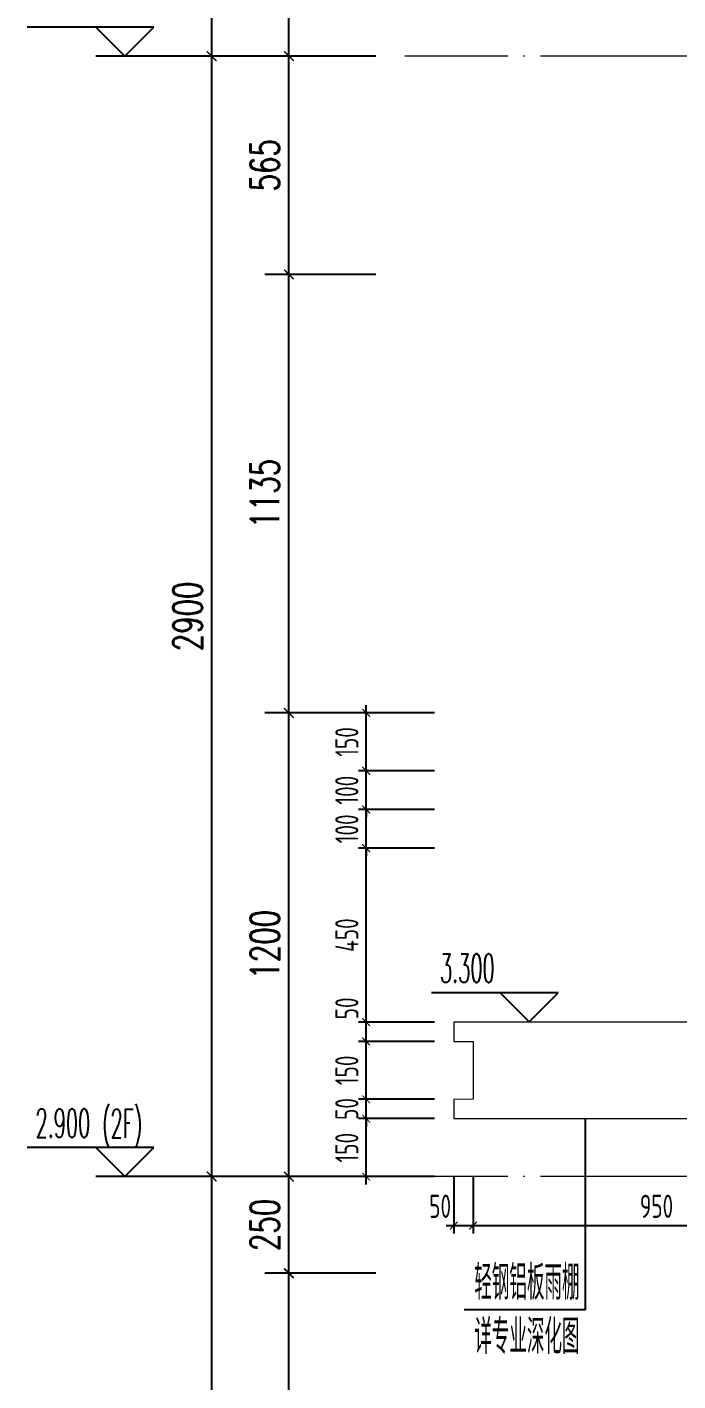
# Model space of a CAD drawing. Extents: x -1307975 to -76406, y -96289 to 379359.
# Drawn here: x -521493 to -519808, y 260552 to 264056 of the extents above; entities that cross this region are included whole.
import ezdxf

# ---------------------------------------------------------------- set-up
doc = ezdxf.new("R2010")
doc.units = 0
doc.header["$LTSCALE"] = 1000
doc.linetypes.add('DOTE', pattern=[2.42, 2, -0.2, 0.02, -0.2])
doc.layers.get('0').update_dxf_attribs({"linetype": 'CONTINUOUS'})
doc.layers.get('DEFPOINTS').update_dxf_attribs({"linetype": 'CONTINUOUS'})
for name, color, linetype in [('DIM', 2, 'CONTINUOUS'), ('DIM_ELEV', 3, 'CONTINUOUS'), ('DIM_IDEN', 67, 'CONTINUOUS'), ('PUB_DIM', 3, 'CONTINUOUS'), ('PUB_TEXT', 2, 'CONTINUOUS')]:
    doc.layers.add(name, color=color, linetype=linetype)
doc.layers.add('DOTE', color=19, linetype='DOTE', lineweight=9)
doc.layers.add('立面-普通轮廓', color=7, linetype='CONTINUOUS', lineweight=18)
doc.styles.add('_TCH_DIM', font='SIMPLEX.shx', dxfattribs={"width": 0.7, "bigfont": 'GBCBIG.shx'})
doc.styles.add('_TCH_DIM_T3', font='SIMPLEX', dxfattribs={"width": 0.705882, "bigfont": 'GBCBIG'})
doc.styles.add('DIM_FONT_T3', font='SIMPLEX', dxfattribs={"width": 0.705882, "bigfont": 'GBCBIG'})
doc.styles.add('TSSD_DIMENSION', font='Tssdeng.shx', dxfattribs={"width": 0.7, "bigfont": 'tssdchn.shx'})
doc.dimstyles.new('_TCH_ARCH&&25', dxfattribs={"dimtxt": 74.375, "dimasz": 25, "dimexe": 62.5, "dimexo": 75, "dimgap": 25, "dimtad": 1, "dimdec": 0, "dimzin": 0, "dimdsep": 46, "dimtxsty": '_TCH_DIM_T3', "dimblk": 'ARCHTICK', "dimcen": 0.09, "dimclrt": 7, "dimazin": 0, "dimtfac": 1, "dimtdec": 0, "dimtix": 1, "dimtmove": 2, "dimatfit": 3, "dimldrblk": 'ARCHTICK', "dimfxl": 1, "dimtolj": 1, "dimtzin": 0, "dimarcsym": 0})
doc.dimstyles.new('TSSD_20_20', dxfattribs={"dimtxt": 60, "dimasz": 20, "dimexe": 20, "dimexo": 50, "dimgap": 20, "dimtad": 1, "dimdec": 0, "dimzin": 0, "dimdsep": 46, "dimtxsty": 'TSSD_DIMENSION', "dimblk": 'ARCHTICK', "dimblk1": 'ARCHTICK', "dimblk2": 'ARCHTICK', "dimcen": 0, "dimdle": 20, "dimclrt": 7, "dimadec": 0, "dimazin": 0, "dimtfac": 1, "dimtdec": 0, "dimtix": 1, "dimtmove": 2, "dimatfit": 3, "dimfxl": 1, "dimtolj": 1, "dimtzin": 0, "dimarcsym": 0})

# ---------------------------------------------------------------- blocks, each defined once
blk = doc.blocks.new('_ArchTick')
at = {"color": 0, "linetype": 'ByBlock', "const_width": 0.15}
blk.add_lwpolyline([(-0.5, -0.5), (0.5, 0.5)], dxfattribs=at)
blk = doc.blocks.new('*D2662')
at = {"layer": 'DEFPOINTS', "color": 0, "transparency": 16777216}
for p in [(-520388.2, 261130.6), (-520338.2, 261130.6), (-520338.2, 260953.9)]:
    blk.add_point(p, dxfattribs=at)
at = {"layer": 'DIM', "color": 0, "lineweight": -2, "transparency": 16777216}
for p, q in [((-520388.2, 261080.6), (-520388.2, 260933.9)), ((-520338.2, 261080.6), (-520338.2, 260933.9)), ((-520408.2, 260953.9), (-520318.2, 260953.9))]:
    blk.add_line(p, q, dxfattribs=at)
at = {"layer": 'DIM', "color": 0, "lineweight": -2, "transparency": 16777216, "xscale": 20, "yscale": 20, "zscale": 20}
for p, rotation in [((-520388.2, 260953.9), 180.0082805803449), ((-520338.2, 260953.9), 0.008280580344901943)]:
    blk.add_blockref('_ArchTick', p, dxfattribs=dict(at, rotation=rotation))
at = {"layer": 'DIM', "color": 7, "transparency": 16777216, "insert": (-520423.6, 261003.9), "char_height": 60, "attachment_point": 5, "rotation": 0.0083, "style": 'TSSD_DIMENSION'}
blk.add_mtext('\\A1;50', dxfattribs=at)
blk = doc.blocks.new('*D2663')
at = {"layer": 'DEFPOINTS', "color": 0, "transparency": 16777216}
for p in [(-520338.2, 261130.6), (-519388.2, 261130.7), (-519388.2, 260954)]:
    blk.add_point(p, dxfattribs=at)
at = {"layer": 'DIM', "color": 0, "lineweight": -2, "transparency": 16777216}
for p, q in [((-520338.2, 261080.6), (-520338.2, 260933.9)), ((-519388.2, 261080.7), (-519388.2, 260934)), ((-520358.2, 260953.9), (-519368.2, 260954))]:
    blk.add_line(p, q, dxfattribs=at)
at = {"layer": 'DIM', "color": 0, "lineweight": -2, "transparency": 16777216, "xscale": 20, "yscale": 20, "zscale": 20}
for p, rotation in [((-520338.2, 260953.9), 180.008280580344), ((-519388.2, 260954), 0.008280580343985943)]:
    blk.add_blockref('_ArchTick', p, dxfattribs=dict(at, rotation=rotation))
at = {"layer": 'DIM', "color": 7, "transparency": 16777216, "insert": (-519863.2, 261004), "char_height": 60, "attachment_point": 5, "rotation": 0.0083, "style": 'TSSD_DIMENSION'}
blk.add_mtext('\\A1;950', dxfattribs=at)
blk = doc.blocks.new('*D2670')
at = {"layer": 'DEFPOINTS', "color": 0, "transparency": 16777216}
for p in [(-520615.2, 261230.8), (-520388.2, 261230.8), (-520388.2, 261080.7)]:
    blk.add_point(p, dxfattribs=at)
at = {"layer": 'DIM', "color": 0, "lineweight": -2, "transparency": 16777216}
for p, q in [((-520615.2, 261060.7), (-520615.2, 261250.8)), ((-520438.2, 261230.8), (-520635.2, 261230.8)), ((-520438.2, 261080.7), (-520635.2, 261080.7))]:
    blk.add_line(p, q, dxfattribs=at)
at = {"layer": 'DIM', "color": 0, "lineweight": -2, "transparency": 16777216, "xscale": 20, "yscale": 20, "zscale": 20}
for p, rotation in [((-520615.2, 261230.8), 90), ((-520615.2, 261080.7), 270)]:
    blk.add_blockref('_ArchTick', p, dxfattribs=dict(at, rotation=rotation))
at = {"layer": 'DIM', "color": 7, "transparency": 16777216, "insert": (-520665.2, 261155.7), "char_height": 60, "attachment_point": 5, "rotation": 90, "style": 'TSSD_DIMENSION'}
blk.add_mtext('\\A1;150', dxfattribs=at)
blk = doc.blocks.new('*D2671')
at = {"layer": 'DEFPOINTS', "color": 0, "transparency": 16777216}
for p in [(-520615.2, 261280.8), (-520388.2, 261280.8), (-520388.2, 261230.8)]:
    blk.add_point(p, dxfattribs=at)
at = {"layer": 'DIM', "color": 0, "lineweight": -2, "transparency": 16777216}
for p, q in [((-520615.2, 261280.8), (-520615.2, 261300.8)), ((-520438.2, 261280.8), (-520635.2, 261280.8)), ((-520615.2, 261230.8), (-520615.2, 261280.8)), ((-520438.2, 261230.8), (-520635.2, 261230.8)), ((-520615.2, 261230.8), (-520615.2, 261210.8))]:
    blk.add_line(p, q, dxfattribs=at)
at = {"layer": 'DIM', "color": 0, "lineweight": -2, "transparency": 16777216, "xscale": 20, "yscale": 20, "zscale": 20}
for p, rotation in [((-520615.2, 261280.8), 270), ((-520615.2, 261230.8), 90)]:
    blk.add_blockref('_ArchTick', p, dxfattribs=dict(at, rotation=rotation))
at = {"layer": 'DIM', "color": 7, "transparency": 16777216, "insert": (-520665.2, 261255.8), "char_height": 60, "attachment_point": 5, "rotation": 90, "style": 'TSSD_DIMENSION'}
blk.add_mtext('\\A1;50', dxfattribs=at)
blk = doc.blocks.new('*D2672')
at = {"layer": 'DEFPOINTS', "color": 0, "transparency": 16777216}
for p in [(-520615.2, 261430.8), (-520388.2, 261430.8), (-520388.2, 261280.8)]:
    blk.add_point(p, dxfattribs=at)
at = {"layer": 'DIM', "color": 0, "lineweight": -2, "transparency": 16777216}
for p, q in [((-520438.2, 261430.8), (-520635.2, 261430.8)), ((-520615.2, 261260.8), (-520615.2, 261450.8)), ((-520438.2, 261280.8), (-520635.2, 261280.8))]:
    blk.add_line(p, q, dxfattribs=at)
at = {"layer": 'DIM', "color": 0, "lineweight": -2, "transparency": 16777216, "xscale": 20, "yscale": 20, "zscale": 20}
for p, rotation in [((-520615.2, 261430.8), 90), ((-520615.2, 261280.8), 270)]:
    blk.add_blockref('_ArchTick', p, dxfattribs=dict(at, rotation=rotation))
at = {"layer": 'DIM', "color": 7, "transparency": 16777216, "insert": (-520665.2, 261355.8), "char_height": 60, "attachment_point": 5, "rotation": 90, "style": 'TSSD_DIMENSION'}
blk.add_mtext('\\A1;150', dxfattribs=at)
blk = doc.blocks.new('*D2673')
at = {"layer": 'DEFPOINTS', "color": 0, "transparency": 16777216}
for p in [(-520615.2, 261480.8), (-520388.2, 261480.8), (-520388.2, 261430.8)]:
    blk.add_point(p, dxfattribs=at)
at = {"layer": 'DIM', "color": 0, "lineweight": -2, "transparency": 16777216}
for p, q in [((-520615.2, 261410.8), (-520615.2, 261500.8)), ((-520438.2, 261480.8), (-520635.2, 261480.8)), ((-520438.2, 261430.8), (-520635.2, 261430.8))]:
    blk.add_line(p, q, dxfattribs=at)
at = {"layer": 'DIM', "color": 0, "lineweight": -2, "transparency": 16777216, "xscale": 20, "yscale": 20, "zscale": 20}
for p, rotation in [((-520615.2, 261480.8), 90), ((-520615.2, 261430.8), 270)]:
    blk.add_blockref('_ArchTick', p, dxfattribs=dict(at, rotation=rotation))
at = {"layer": 'DIM', "color": 7, "transparency": 16777216, "insert": (-520665.2, 261516.2), "char_height": 60, "attachment_point": 5, "rotation": 90, "style": 'TSSD_DIMENSION'}
blk.add_mtext('\\A1;50', dxfattribs=at)
blk = doc.blocks.new('*D2674')
at = {"layer": 'DEFPOINTS', "color": 0, "transparency": 16777216}
for p in [(-520615.2, 261930.8), (-520388.2, 261930.8), (-520388.2, 261480.8)]:
    blk.add_point(p, dxfattribs=at)
at = {"layer": 'DIM', "color": 0, "lineweight": -2, "transparency": 16777216}
for p, q in [((-520615.2, 261460.8), (-520615.2, 261950.8)), ((-520438.2, 261930.8), (-520635.2, 261930.8)), ((-520438.2, 261480.8), (-520635.2, 261480.8))]:
    blk.add_line(p, q, dxfattribs=at)
at = {"layer": 'DIM', "color": 0, "lineweight": -2, "transparency": 16777216, "xscale": 20, "yscale": 20, "zscale": 20}
for p, rotation in [((-520615.2, 261930.8), 90), ((-520615.2, 261480.8), 270)]:
    blk.add_blockref('_ArchTick', p, dxfattribs=dict(at, rotation=rotation))
at = {"layer": 'DIM', "color": 7, "transparency": 16777216, "insert": (-520665.2, 261705.8), "char_height": 60, "attachment_point": 5, "rotation": 90, "style": 'TSSD_DIMENSION'}
blk.add_mtext('\\A1;450', dxfattribs=at)
blk = doc.blocks.new('*D2675')
at = {"layer": 'DEFPOINTS', "color": 0, "transparency": 16777216}
for p in [(-520615.2, 262030.8), (-520388.2, 262030.8), (-520388.2, 261930.8)]:
    blk.add_point(p, dxfattribs=at)
at = {"layer": 'DIM', "color": 0, "lineweight": -2, "transparency": 16777216}
for p, q in [((-520438.2, 262030.8), (-520635.2, 262030.8)), ((-520615.2, 262030.8), (-520615.2, 262050.8)), ((-520615.2, 261930.8), (-520615.2, 262030.8)), ((-520438.2, 261930.8), (-520635.2, 261930.8)), ((-520615.2, 261930.8), (-520615.2, 261910.8))]:
    blk.add_line(p, q, dxfattribs=at)
at = {"layer": 'DIM', "color": 0, "lineweight": -2, "transparency": 16777216, "xscale": 20, "yscale": 20, "zscale": 20}
for p, rotation in [((-520615.2, 262030.8), 270), ((-520615.2, 261930.8), 90)]:
    blk.add_blockref('_ArchTick', p, dxfattribs=dict(at, rotation=rotation))
at = {"layer": 'DIM', "color": 7, "transparency": 16777216, "insert": (-520665.2, 261980.8), "char_height": 60, "attachment_point": 5, "rotation": 90, "style": 'TSSD_DIMENSION'}
blk.add_mtext('\\A1;100', dxfattribs=at)
blk = doc.blocks.new('*D2676')
at = {"layer": 'DEFPOINTS', "color": 0, "transparency": 16777216}
for p in [(-520615.2, 262130.8), (-520388.2, 262130.8), (-520388.2, 262030.8)]:
    blk.add_point(p, dxfattribs=at)
at = {"layer": 'DIM', "color": 0, "lineweight": -2, "transparency": 16777216}
for p, q in [((-520438.2, 262130.8), (-520635.2, 262130.8)), ((-520615.2, 262130.8), (-520615.2, 262150.8)), ((-520615.2, 262030.8), (-520615.2, 262130.8)), ((-520438.2, 262030.8), (-520635.2, 262030.8)), ((-520615.2, 262030.8), (-520615.2, 262010.8))]:
    blk.add_line(p, q, dxfattribs=at)
at = {"layer": 'DIM', "color": 0, "lineweight": -2, "transparency": 16777216, "xscale": 20, "yscale": 20, "zscale": 20}
for p, rotation in [((-520615.2, 262130.8), 270), ((-520615.2, 262030.8), 90)]:
    blk.add_blockref('_ArchTick', p, dxfattribs=dict(at, rotation=rotation))
at = {"layer": 'DIM', "color": 7, "transparency": 16777216, "insert": (-520665.2, 262080.8), "char_height": 60, "attachment_point": 5, "rotation": 90, "style": 'TSSD_DIMENSION'}
blk.add_mtext('\\A1;100', dxfattribs=at)
blk = doc.blocks.new('*D2677')
at = {"layer": 'DEFPOINTS', "color": 0, "transparency": 16777216}
for p in [(-520615.2, 262280.8), (-520388.2, 262280.8), (-520388.2, 262130.8)]:
    blk.add_point(p, dxfattribs=at)
at = {"layer": 'DIM', "color": 0, "lineweight": -2, "transparency": 16777216}
for p, q in [((-520615.2, 262110.8), (-520615.2, 262300.8)), ((-520438.2, 262280.8), (-520635.2, 262280.8)), ((-520438.2, 262130.8), (-520635.2, 262130.8))]:
    blk.add_line(p, q, dxfattribs=at)
at = {"layer": 'DIM', "color": 0, "lineweight": -2, "transparency": 16777216, "xscale": 20, "yscale": 20, "zscale": 20}
for p, rotation in [((-520615.2, 262280.8), 90), ((-520615.2, 262130.8), 270)]:
    blk.add_blockref('_ArchTick', p, dxfattribs=dict(at, rotation=rotation))
at = {"layer": 'DIM', "color": 7, "transparency": 16777216, "insert": (-520665.2, 262205.8), "char_height": 60, "attachment_point": 5, "rotation": 90, "style": 'TSSD_DIMENSION'}
blk.add_mtext('\\A1;150', dxfattribs=at)
blk = doc.blocks.new('*D2693')
at = {"layer": 'DEFPOINTS', "color": 0, "transparency": 16777216}
for p in [(-520815.2, 260830.7), (-520515.2, 260830.7), (-520515.2, 258180.7)]:
    blk.add_point(p, dxfattribs=at)
at = {"layer": 'PUB_DIM', "color": 0, "lineweight": -2, "transparency": 16777216}
for p, q in [((-520590.2, 260830.7), (-520877.7, 260830.7)), ((-520815.2, 258180.7), (-520815.2, 260830.7)), ((-520590.2, 258180.7), (-520877.7, 258180.7))]:
    blk.add_line(p, q, dxfattribs=at)
at = {"layer": 'PUB_DIM', "color": 0, "lineweight": -2, "transparency": 16777216, "xscale": 25, "yscale": 25, "zscale": 25}
for p, rotation in [((-520815.2, 260830.7), 90), ((-520815.2, 258180.7), 270)]:
    blk.add_blockref('_ArchTick', p, dxfattribs=dict(at, rotation=rotation))
at = {"layer": 'PUB_DIM', "color": 7, "transparency": 16777216, "insert": (-520877.4, 259505.7), "char_height": 74.38, "attachment_point": 5, "rotation": 90, "style": '_TCH_DIM_T3'}
blk.add_mtext('\\A1;2650', dxfattribs=at)
blk = doc.blocks.new('*D2694')
at = {"layer": 'DEFPOINTS', "color": 0, "transparency": 16777216}
for p in [(-520815.2, 261080.7), (-520515.2, 261080.7), (-520515.2, 260830.7)]:
    blk.add_point(p, dxfattribs=at)
at = {"layer": 'PUB_DIM', "color": 0, "lineweight": -2, "transparency": 16777216}
for p, q in [((-520590.2, 261080.7), (-520877.7, 261080.7)), ((-520815.2, 260830.7), (-520815.2, 261080.7)), ((-520590.2, 260830.7), (-520877.7, 260830.7))]:
    blk.add_line(p, q, dxfattribs=at)
at = {"layer": 'PUB_DIM', "color": 0, "lineweight": -2, "transparency": 16777216, "xscale": 25, "yscale": 25, "zscale": 25}
for p, rotation in [((-520815.2, 261080.7), 90), ((-520815.2, 260830.7), 270)]:
    blk.add_blockref('_ArchTick', p, dxfattribs=dict(at, rotation=rotation))
at = {"layer": 'PUB_DIM', "color": 7, "transparency": 16777216, "insert": (-520877.4, 260955.7), "char_height": 74.38, "attachment_point": 5, "rotation": 90, "style": '_TCH_DIM_T3'}
blk.add_mtext('\\A1;250', dxfattribs=at)
blk = doc.blocks.new('*D2695')
at = {"layer": 'DEFPOINTS', "color": 0, "transparency": 16777216}
for p in [(-520815.2, 262280.8), (-520515.2, 262280.8), (-520515.2, 261080.7)]:
    blk.add_point(p, dxfattribs=at)
at = {"layer": 'PUB_DIM', "color": 0, "lineweight": -2, "transparency": 16777216}
for p, q in [((-520590.2, 262280.8), (-520877.7, 262280.8)), ((-520815.2, 261080.7), (-520815.2, 262280.8)), ((-520590.2, 261080.7), (-520877.7, 261080.7))]:
    blk.add_line(p, q, dxfattribs=at)
at = {"layer": 'PUB_DIM', "color": 0, "lineweight": -2, "transparency": 16777216, "xscale": 25, "yscale": 25, "zscale": 25}
for p, rotation in [((-520815.2, 262280.8), 90), ((-520815.2, 261080.7), 270)]:
    blk.add_blockref('_ArchTick', p, dxfattribs=dict(at, rotation=rotation))
at = {"layer": 'PUB_DIM', "color": 7, "transparency": 16777216, "insert": (-520877.4, 261680.8), "char_height": 74.38, "attachment_point": 5, "rotation": 90, "style": '_TCH_DIM_T3'}
blk.add_mtext('\\A1;1200', dxfattribs=at)
blk = doc.blocks.new('*D2696')
at = {"layer": 'DEFPOINTS', "color": 0, "transparency": 16777216}
for p in [(-520815.2, 263415.7), (-520515.2, 263415.7), (-520515.2, 262280.8)]:
    blk.add_point(p, dxfattribs=at)
at = {"layer": 'PUB_DIM', "color": 0, "lineweight": -2, "transparency": 16777216}
for p, q in [((-520590.2, 263415.7), (-520877.7, 263415.7)), ((-520815.2, 262280.8), (-520815.2, 263415.7)), ((-520590.2, 262280.8), (-520877.7, 262280.8))]:
    blk.add_line(p, q, dxfattribs=at)
at = {"layer": 'PUB_DIM', "color": 0, "lineweight": -2, "transparency": 16777216, "xscale": 25, "yscale": 25, "zscale": 25}
for p, rotation in [((-520815.2, 263415.7), 90), ((-520815.2, 262280.8), 270)]:
    blk.add_blockref('_ArchTick', p, dxfattribs=dict(at, rotation=rotation))
at = {"layer": 'PUB_DIM', "color": 7, "transparency": 16777216, "insert": (-520877.4, 262848.3), "char_height": 74.38, "attachment_point": 5, "rotation": 90, "style": '_TCH_DIM_T3'}
blk.add_mtext('\\A1;1135', dxfattribs=at)
blk = doc.blocks.new('*D2697')
at = {"layer": 'DEFPOINTS', "color": 0, "transparency": 16777216}
for p in [(-520815.2, 263980.7), (-520515.2, 263980.7), (-520515.2, 263415.7)]:
    blk.add_point(p, dxfattribs=at)
at = {"layer": 'PUB_DIM', "color": 0, "lineweight": -2, "transparency": 16777216}
for p, q in [((-520590.2, 263980.7), (-520877.7, 263980.7)), ((-520815.2, 263415.7), (-520815.2, 263980.7)), ((-520590.2, 263415.7), (-520877.7, 263415.7))]:
    blk.add_line(p, q, dxfattribs=at)
at = {"layer": 'PUB_DIM', "color": 0, "lineweight": -2, "transparency": 16777216, "xscale": 25, "yscale": 25, "zscale": 25}
for p, rotation in [((-520815.2, 263980.7), 90), ((-520815.2, 263415.7), 270)]:
    blk.add_blockref('_ArchTick', p, dxfattribs=dict(at, rotation=rotation))
at = {"layer": 'PUB_DIM', "color": 7, "transparency": 16777216, "insert": (-520877.4, 263698.2), "char_height": 74.38, "attachment_point": 5, "rotation": 90, "style": '_TCH_DIM_T3'}
blk.add_mtext('\\A1;565', dxfattribs=at)
blk = doc.blocks.new('*D2698')
at = {"layer": 'DEFPOINTS', "color": 0, "transparency": 16777216}
for p in [(-520815.2, 264815.8), (-520515.2, 264815.8), (-520515.2, 263980.7)]:
    blk.add_point(p, dxfattribs=at)
at = {"layer": 'PUB_DIM', "color": 0, "lineweight": -2, "transparency": 16777216}
for p, q in [((-520590.2, 264815.8), (-520877.7, 264815.8)), ((-520815.2, 263980.7), (-520815.2, 264815.8)), ((-520590.2, 263980.7), (-520877.7, 263980.7))]:
    blk.add_line(p, q, dxfattribs=at)
at = {"layer": 'PUB_DIM', "color": 0, "lineweight": -2, "transparency": 16777216, "xscale": 25, "yscale": 25, "zscale": 25}
for p, rotation in [((-520815.2, 264815.8), 90), ((-520815.2, 263980.7), 270)]:
    blk.add_blockref('_ArchTick', p, dxfattribs=dict(at, rotation=rotation))
at = {"layer": 'PUB_DIM', "color": 7, "transparency": 16777216, "insert": (-520877.4, 264398.2), "char_height": 74.38, "attachment_point": 5, "rotation": 90, "style": '_TCH_DIM_T3'}
blk.add_mtext('\\A1;835', dxfattribs=at)
blk = doc.blocks.new('*D2711')
at = {"layer": 'DEFPOINTS', "color": 0, "transparency": 16777216}
for p in [(-521015.2, 261080.7), (-520515.2, 261080.7), (-520515.2, 258180.7)]:
    blk.add_point(p, dxfattribs=at)
at = {"layer": 'PUB_DIM', "color": 0, "lineweight": -2, "transparency": 16777216}
for p, q in [((-520590.2, 261080.7), (-521077.7, 261080.7)), ((-521015.2, 258180.7), (-521015.2, 261080.7)), ((-520590.2, 258180.7), (-521077.7, 258180.7))]:
    blk.add_line(p, q, dxfattribs=at)
at = {"layer": 'PUB_DIM', "color": 0, "lineweight": -2, "transparency": 16777216, "xscale": 25, "yscale": 25, "zscale": 25}
for p, rotation in [((-521015.2, 261080.7), 90), ((-521015.2, 258180.7), 270)]:
    blk.add_blockref('_ArchTick', p, dxfattribs=dict(at, rotation=rotation))
at = {"layer": 'PUB_DIM', "color": 7, "transparency": 16777216, "insert": (-521077.4, 259630.7), "char_height": 74.38, "attachment_point": 5, "rotation": 90, "style": '_TCH_DIM_T3'}
blk.add_mtext('\\A1;2900', dxfattribs=at)
blk = doc.blocks.new('*D2712')
at = {"layer": 'DEFPOINTS', "color": 0, "transparency": 16777216}
for p in [(-521015.2, 263980.7), (-520515.2, 263980.7), (-520515.2, 261080.7)]:
    blk.add_point(p, dxfattribs=at)
at = {"layer": 'PUB_DIM', "color": 0, "lineweight": -2, "transparency": 16777216}
for p, q in [((-520590.2, 263980.7), (-521077.7, 263980.7)), ((-521015.2, 261080.7), (-521015.2, 263980.7)), ((-520590.2, 261080.7), (-521077.7, 261080.7))]:
    blk.add_line(p, q, dxfattribs=at)
at = {"layer": 'PUB_DIM', "color": 0, "lineweight": -2, "transparency": 16777216, "xscale": 25, "yscale": 25, "zscale": 25}
for p, rotation in [((-521015.2, 263980.7), 90), ((-521015.2, 261080.7), 270)]:
    blk.add_blockref('_ArchTick', p, dxfattribs=dict(at, rotation=rotation))
at = {"layer": 'PUB_DIM', "color": 7, "transparency": 16777216, "insert": (-521077.4, 262530.7), "char_height": 74.38, "attachment_point": 5, "rotation": 90, "style": '_TCH_DIM_T3'}
blk.add_mtext('\\A1;2900', dxfattribs=at)
blk = doc.blocks.new('*D2713')
at = {"layer": 'DEFPOINTS', "color": 0, "transparency": 16777216}
for p in [(-521015.2, 266880.7), (-520515.2, 266880.7), (-520515.2, 263980.7)]:
    blk.add_point(p, dxfattribs=at)
at = {"layer": 'PUB_DIM', "color": 0, "lineweight": -2, "transparency": 16777216}
for p, q in [((-520590.2, 266880.7), (-521077.7, 266880.7)), ((-521015.2, 263980.7), (-521015.2, 266880.7)), ((-520590.2, 263980.7), (-521077.7, 263980.7))]:
    blk.add_line(p, q, dxfattribs=at)
at = {"layer": 'PUB_DIM', "color": 0, "lineweight": -2, "transparency": 16777216, "xscale": 25, "yscale": 25, "zscale": 25}
for p, rotation in [((-521015.2, 266880.7), 90), ((-521015.2, 263980.7), 270)]:
    blk.add_blockref('_ArchTick', p, dxfattribs=dict(at, rotation=rotation))
at = {"layer": 'PUB_DIM', "color": 7, "transparency": 16777216, "insert": (-521077.4, 265430.7), "char_height": 74.38, "attachment_point": 5, "rotation": 90, "style": '_TCH_DIM_T3'}
blk.add_mtext('\\A1;2900', dxfattribs=at)

msp = doc.modelspace()

# ---------------------------------------------------------------- linework, layer by layer
at = {"layer": 'DIM_ELEV'}
for p, q in [((-521165.22, 264055.72), (-521493.22, 264055.72)), ((-521240.22, 263980.72), (-521315.22, 264055.72)), ((-521240.22, 263980.72), (-521165.22, 264055.72)), ((-520815.22, 263980.72), (-521315.22, 263980.72)), ((-520117.97, 261556.65), (-520445.97, 261556.65)), ((-520192.97, 261481.65), (-520267.97, 261556.65)), ((-520192.97, 261481.65), (-520117.97, 261556.65)), ((-521165.22, 261155.72), (-521493.22, 261155.72)), ((-521240.22, 261080.72), (-521315.22, 261155.72)), ((-521240.22, 261080.72), (-521165.22, 261155.72)), ((-520815.22, 261080.72), (-521315.22, 261080.72))]:
    msp.add_line(p, q, dxfattribs=at)
at = {"layer": 'DIM_IDEN'}
for p, q in [((-520048.42, 261230.76), (-520048.42, 260735.6)), ((-520048.42, 260735.6), (-520361.37, 260735.6))]:
    msp.add_line(p, q, dxfattribs=at)
at = {"layer": 'DOTE', "color": 1, "linetype": 'DOTE', "ltscale": 0.2}
for p, q in [((-515408, 263980.72), (-520515.22, 263980.72)), ((-515408, 261080.72), (-520515.22, 261080.72))]:
    msp.add_line(p, q, dxfattribs=at)
at = {"layer": '立面-普通轮廓', "color": 4}
msp.add_lwpolyline([(-519388.19, 261480.76), (-520388.19, 261480.77), (-520388.19, 261430.77), (-520338.19, 261430.77), (-520338.19, 261280.77), (-520388.16, 261280.76), (-520388.16, 261230.76), (-519388.19, 261230.76)], dxfattribs=at)

# ---------------------------------------------------------------- texts
at = {"layer": 'PUB_TEXT'}
for s, height, style, width, p in [('3.300', 74.375, '_TCH_DIM', 0.494118, (-520424.07, 261582.9)), ('2.900', 74.375, '_TCH_DIM', 0.494118, (-521471.32, 261181.97)), ('(2F)', 74.375, '_TCH_DIM', 0.494118, (-521299.17, 261180.75)), ('轻钢铝板雨棚', 89.362, 'DIM_FONT_T3', 0.705882, (-520335.12, 260761.85)), ('详专业深化图', 89.362, 'DIM_FONT_T3', 0.705882, (-520335.12, 260621.85))]:
    msp.add_text(s, height=height, dxfattribs=dict(at, style=style, width=width)).set_placement(p)

# ---------------------------------------------------------------- dimensions: what is measured, and where the dimension line sits
at = {"layer": 'DIM'}
for p1, p2, distance, picture, middle in [((-520388.16, 262130.78), (-520388.16, 262280.78), 227.06, '*D2677', (-520665.22, 262205.78)), ((-520388.16, 262030.77), (-520388.16, 262130.78), 227.06, '*D2676', (-520665.22, 262080.78)), ((-520388.16, 261930.77), (-520388.16, 262030.77), 227.06, '*D2675', (-520665.22, 261980.77)), ((-520388.16, 261480.77), (-520388.16, 261930.77), 227.06, '*D2674', (-520665.22, 261705.77)), ((-520388.16, 261280.76), (-520388.16, 261430.77), 227.06, '*D2672', (-520665.22, 261355.77)), ((-520388.16, 261230.76), (-520388.16, 261280.76), 227.06, '*D2671', (-520665.22, 261255.76)), ((-520388.16, 261080.72), (-520388.16, 261230.76), 227.06, '*D2670', (-520665.22, 261155.74)), ((-520338.19, 261130.57), (-519388.19, 261130.71), -176.69, '*D2663', (-519863.17, 261003.95))]:
    dim = msp.add_aligned_dim(p1=p1, p2=p2, distance=distance, dimstyle='TSSD_20_20', dxfattribs=at)
    dim.commit()
    dim.dimension.update_dxf_attribs({"geometry": picture, "text_midpoint": middle})
for base, p1, p2, angle, picture, middle in [((-520615.22, 261480.77), (-520388.16, 261430.77), (-520388.16, 261480.77), 90, '*D2673', (-520665.22, 261516.23)), ((-520338.16, 260953.89), (-520388.19, 261130.57), (-520338.19, 261130.57), 0.00828, '*D2662', (-520423.63, 261003.87))]:
    dim = msp.add_linear_dim(base=base, p1=p1, p2=p2, angle=angle, dimstyle='TSSD_20_20', dxfattribs=at)
    dim.commit()
    dim.dimension.update_dxf_attribs({"geometry": picture, "text_midpoint": middle, "dimtype": 161})
at = {"layer": 'PUB_DIM'}
for p1, p2, distance, picture, middle in [((-520515.22, 263980.72), (-520515.22, 266880.72), 500, '*D2713', (-521077.41, 265430.72)), ((-520515.22, 263980.72), (-520515.22, 264815.76), 300, '*D2698', (-520877.41, 264398.24)), ((-520515.22, 261080.72), (-520515.22, 263980.72), 500, '*D2712', (-521077.41, 262530.72)), ((-520515.22, 263415.74), (-520515.22, 263980.72), 300, '*D2697', (-520877.41, 263698.23)), ((-520515.22, 262280.78), (-520515.22, 263415.74), 300, '*D2696', (-520877.41, 262848.26)), ((-520515.22, 261080.72), (-520515.22, 262280.78), 300, '*D2695', (-520877.41, 261680.75)), ((-520515.22, 258180.72), (-520515.22, 261080.72), 500, '*D2711', (-521077.41, 259630.72)), ((-520515.22, 260830.73), (-520515.22, 261080.72), 300, '*D2694', (-520877.41, 260955.72)), ((-520515.22, 258180.72), (-520515.22, 260830.73), 300, '*D2693', (-520877.41, 259505.72))]:
    dim = msp.add_aligned_dim(p1=p1, p2=p2, distance=distance, dimstyle='_TCH_ARCH&&25', dxfattribs=at)
    dim.commit()
    dim.dimension.update_dxf_attribs({"geometry": picture, "text_midpoint": middle})

doc.saveas('drawing.dxf')
